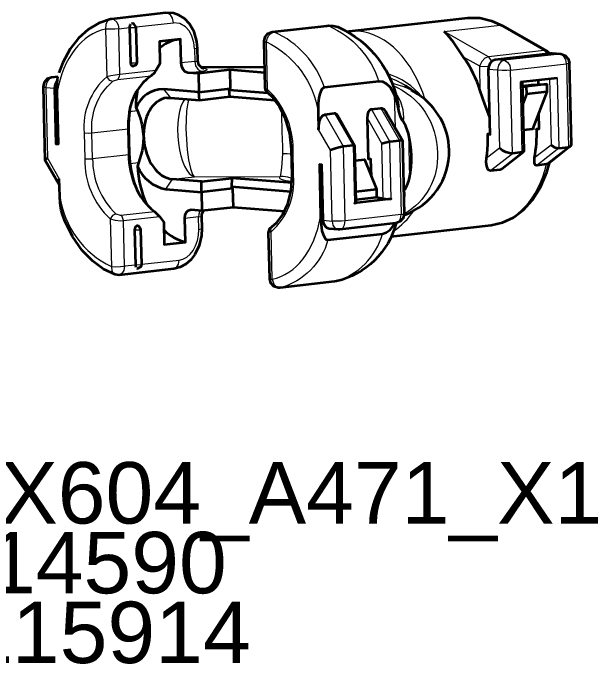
# Model space of a CAD drawing. Header units: millimetres. Extents: x 0 to 174, y 0 to 33.
# Drawn here: x 58.857 to 60.094, y 14.448 to 15.826 of the extents above; entities that cross this region are included whole.
import ezdxf

# ---------------------------------------------------------------- set-up
doc = ezdxf.new("R2010")
doc.units = ezdxf.units.MM
doc.layers.add('CAPTION_LLM_TEXT', color=7, linetype='Continuous')
doc.layers.add('PDF_Geomertry', color=7, linetype='Continuous', true_color=0x405f80)
doc.styles.get("Standard").update_dxf_attribs({"font": 'arial.ttf'})

# ---------------------------------------------------------------- blocks, each defined once
blk = doc.blocks.new('SYM_BLL15914_008')
at = {"layer": 'PDF_Geomertry', "color": 7, "lineweight": 35}
for points in [[(-0.2123, 0.1633), (-0.2156, 0.1649), (-0.2224, 0.1717), (-0.2249, 0.1808), (-0.2256, 0.2072), (-0.2269, 0.2215), (-0.2328, 0.2421), (-0.2423, 0.2586), (-0.2531, 0.2699), (-0.2649, 0.2772), (-0.2762, 0.281), (-0.2922, 0.2817), (-0.4076, 0.2688), (-0.4092, 0.2685), (-0.434, 0.2604), (-0.4569, 0.2469), (-0.4772, 0.2286), (-0.4947, 0.2061), (-0.5102, 0.1769), (-0.5184, 0.1554)], [(0.0923, 0.2425), (0.0951, 0.2429), (0.346, 0.2711), (0.3713, 0.2711), (0.3963, 0.2654), (0.4202, 0.2546), (0.5137, 0.201), (0.5192, 0.1961)], [(-0.3672, 0.2576), (-0.3683, 0.2556), (-0.369, 0.2507), (-0.3672, 0.1763), (-0.3666, 0.1733), (-0.3653, 0.1708), (-0.3638, 0.1696), (-0.362, 0.169), (-0.3545, 0.1729), (-0.3534, 0.1771), (-0.3552, 0.2515), (-0.3598, 0.2585), (-0.3624, 0.2592), (-0.3648, 0.259)], [(0.0709, 0.2519), (0.0712, 0.2519)], [(-0.2234, 0.1536), (-0.2462, 0.1554), (-0.2515, 0.1574), (-0.2559, 0.1619), (-0.2588, 0.1685), (-0.2601, 0.1761), (-0.2613, 0.2263), (-0.306, 0.2213), (-0.3049, 0.1738), (-0.3135, 0.1599), (-0.3167, 0.1554), (-0.3235, 0.1489)], [(-0.2652, 0.2258), (-0.2748, 0.2239), (-0.2841, 0.2207), (-0.293, 0.2164), (-0.3012, 0.211), (-0.3056, 0.2075)], [(0.388, 0.0251), (0.3933, 0.0247), (0.3901, 0.1619), (0.3909, 0.1694), (0.394, 0.1763), (0.3985, 0.181), (0.404, 0.1831), (0.5223, 0.1964), (0.5242, 0.1964), (0.543, 0.195), (0.5434, 0.1949)], [(0.543, 0.195), (0.552, 0.1919), (0.5585, 0.185), (0.5612, 0.1758), (0.561, 0.1756)], [(-0.2188, 0.1672), (-0.0837, 0.1676)], [(0.522, 0.0021), (0.5302, -0.0028), (0.5388, -0.0043), (0.5591, -0.0021), (0.5635, -0.0004), (0.5652, 0.0031), (0.5612, 0.1758)], [(-0.0834, 0.1553), (-0.1571, 0.1611), (-0.1562, 0.1219), (-0.1583, 0.1189), (-0.0769, 0.1125)], [(-0.5205, 0.1469), (-0.5342, 0.1454), (-0.5431, 0.1421), (-0.5495, 0.1349), (-0.5517, 0.1256), (-0.5517, 0.1253), (-0.548, -0.029)], [(-0.5215, 0.14), (-0.5267, 0.1303), (-0.5277, 0.1226), (-0.5249, 0.0051), (-0.5195, 0.0058)], [(-0.5249, 0.0051), (-0.5195, 0.0047), (-0.5222, 0.115), (-0.522, 0.1326), (-0.5205, 0.1465)], [(0.4574, 0.136), (0.5353, 0.1447)], [(0.4947, 0.1401), (0.4949, 0.1304)], [(0.2097, 0.0518), (0.2081, 0.0538), (0.2037, 0.0625), (0.201, 0.0719), (0.1965, 0.0929), (0.1905, 0.11), (0.1824, 0.1238), (0.1742, 0.1319), (0.166, 0.136), (0.1581, 0.1367), (0.0427, 0.1238), (0.0409, 0.1232), (0.037, 0.1197), (0.033, 0.1107), (0.031, 0.1021), (0.0298, 0.0901), (0.0295, 0.0713), (0.0304, 0.0351), (0.0308, 0.0439), (0.0326, 0.0529), (0.0356, 0.0601), (0.0395, 0.0651), (0.0441, 0.0672), (0.0642, 0.0694), (0.0654, 0.0694), (0.0676, 0.0685), (0.0705, 0.0647), (0.0709, 0.064)], [(0.2406, 0.1097), (0.2134, 0.1281)], [(0.4612, 0.1365), (0.4646, -0.01), (0.4637, -0.0121), (0.461, -0.0131), (0.4408, -0.0154), (0.4341, -0.015), (0.4267, -0.0129), (0.4192, -0.0093), (0.4127, -0.0046)], [(0.4615, 0.1275), (0.4809, 0.1297), (0.513, 0.1313), (0.5133, 0.1147), (0.4831, 0.0358), (0.4637, 0.0338)], [(0.4615, 0.126), (0.4696, 0.1264), (0.4701, 0.1099), (0.4623, 0.0897)], [(0.513, 0.1313), (0.4696, 0.1264)], [(-0.221, 0.0975), (-0.2226, 0.1144), (-0.1562, 0.1219)], [(-0.157, 0.1047), (-0.1583, 0.1189)], [(0.5133, 0.1147), (0.4701, 0.1099)], [(-0.2902, 0.1022), (-0.2826, 0.1024), (-0.221, 0.0975), (-0.157, 0.1047), (-0.0617, 0.0972)], [(0.1422, -0.065), (0.1413, -0.0278), (0.1359, -0.0274), (0.134, 0.0589), (0.1344, 0.066), (0.1362, 0.0722), (0.1388, 0.0764), (0.1409, 0.0779), (0.1422, 0.0782), (0.1623, 0.0804), (0.1642, 0.0804), (0.1678, 0.0788), (0.1727, 0.0726), (0.1734, 0.0714)], [(0.1723, 0.0735), (0.2076, 0.0117)], [(0.0702, 0.0653), (0.107, 0.0008)], [(0.4917, 0.0368), (0.4971, 0.0375)], [(0.3933, 0.0258), (0.388, 0.0251), (0.388, 0.0228), (0.388, 0.0129), (0.3877, 0.0031), (0.3871, -0.0067), (0.3862, -0.0165), (0.3849, -0.0262), (0.3844, -0.0336), (0.3852, -0.0425), (0.3866, -0.0467), (0.3885, -0.0497), (0.3941, -0.0518), (0.4142, -0.0496), (0.418, -0.0478)], [(0.1645, 0.0053), (0.1716, 0.0078), (0.1812, 0.0099), (0.2013, 0.0121), (0.2059, 0.0124), (0.2071, 0.0119), (0.2076, 0.0118), (0.2076, 0.0117), (0.2077, 0.0114), (0.2115, -0.1431), (0.2115, -0.1433), (0.2092, -0.1526), (0.2028, -0.1597), (0.194, -0.1631), (0.0756, -0.1764), (0.0719, -0.1764), (0.0531, -0.175), (0.0487, -0.1736), (0.0448, -0.1703), (0.0416, -0.1643), (0.0403, -0.1569), (0.0374, -0.0394), (0.0321, -0.039), (0.0348, -0.1493), (0.0358, -0.1667), (0.0377, -0.1796), (0.0399, -0.1871), (0.0444, -0.1956), (0.0466, -0.1975), (0.0484, -0.1983), (0.0503, -0.1985), (0.1658, -0.1854), (0.1737, -0.1831), (0.1816, -0.1772), (0.1894, -0.1671), (0.1916, -0.1633)], [(0.1533, -0.1082), (0.1674, -0.1111), (0.1771, -0.1121), (0.1841, -0.1118), (0.1062, -0.1206), (0.109, -0.12), (0.1095, -0.1197), (0.1098, -0.1196), (0.1099, -0.1194), (0.1099, -0.1193), (0.1072, 0.0007), (0.107, 0.0008), (0.1069, 0.001), (0.1065, 0.0011), (0.1033, 0.0011), (0.0831, -0.0011), (0.0734, -0.0029), (0.064, -0.0056), (0.0555, -0.0089)], [(0.418, -0.0479), (0.4637, -0.0121)], [(-0.5174, -0.0826), (-0.548, -0.0293), (-0.548, -0.029), (-0.548, -0.0289), (-0.5478, -0.0285), (-0.5474, -0.0281), (-0.5462, -0.0271), (-0.5429, -0.0254)], [(0.1078, -0.0304), (0.1273, -0.0283), (0.1528, -0.0912), (0.1533, -0.1086), (0.1101, -0.1135), (0.1096, -0.0961), (0.1094, -0.0957)], [(0.1835, -0.191), (0.3953, -0.1671), (0.4191, -0.1618), (0.4426, -0.1507), (0.4638, -0.1346), (0.483, -0.1135), (0.4995, -0.0871), (0.513, -0.0553), (0.5187, -0.0354)], [(-0.0256, -0.0778), (-0.1528, -0.0676)], [(-0.2758, -0.2597), (-0.3912, -0.2728), (-0.3999, -0.2718), (-0.4244, -0.2601), (-0.447, -0.2436), (-0.4695, -0.2206), (-0.4897, -0.1915), (-0.5067, -0.1569), (-0.512, -0.1429), (-0.514, -0.1358), (-0.5162, -0.1204), (-0.5169, -0.1056), (-0.5177, -0.0693)], [(-0.2169, -0.0749), (-0.2785, -0.07)], [(-0.1512, -0.0897), (-0.2174, -0.0971), (-0.2166, -0.1362), (-0.1502, -0.1289)], [(-0.0277, -0.0964), (-0.1534, -0.0864), (-0.1512, -0.0897), (-0.1502, -0.1289), (-0.0409, -0.1375)], [(0.1096, -0.0961), (0.1528, -0.0912)], [(-0.213, -0.136), (-0.2169, -0.1446), (-0.217, -0.1482), (-0.2165, -0.1746), (-0.2172, -0.189), (-0.2219, -0.2103), (-0.231, -0.2294), (-0.2395, -0.2407), (-0.2501, -0.2497), (-0.2623, -0.2564), (-0.2758, -0.2597), (-0.276, -0.2599)], [(-0.3166, -0.1383), (-0.3127, -0.1417), (-0.3062, -0.1489), (-0.2969, -0.1608), (-0.2958, -0.2083), (-0.251, -0.2032)], [(-0.3538, -0.2585), (-0.3517, -0.2589), (-0.3444, -0.255), (-0.3433, -0.2508), (-0.3451, -0.1764), (-0.3497, -0.1694), (-0.3523, -0.1687), (-0.3531, -0.1687), (-0.3545, -0.1692), (-0.3572, -0.1715), (-0.3587, -0.1772), (-0.3569, -0.2517), (-0.356, -0.2558)], [(-0.0729, -0.2808), (-0.0729, -0.2807)]]:
    blk.add_lwpolyline(points, dxfattribs=at)
at = {"layer": 'PDF_Geomertry', "color": 7, "lineweight": 13}
for points in [[(-0.2256, 0.2072), (-0.2267, 0.2065), (-0.2319, 0.2057), (-0.2334, 0.2194), (-0.2372, 0.2324), (-0.2427, 0.2432), (-0.2506, 0.2522), (-0.2628, 0.2596), (-0.2766, 0.2611), (-0.2784, 0.2704), (-0.2828, 0.2778), (-0.2891, 0.2815), (-0.2922, 0.2817)], [(-0.4092, 0.2685), (-0.4155, 0.2649), (-0.4192, 0.2575), (-0.4199, 0.2483), (-0.4198, 0.2475)], [(0.5138, 0.1954), (0.5077, 0.2021), (0.3895, 0.1888), (0.296, 0.2424), (0.4144, 0.2557), (0.4056, 0.2603), (0.3966, 0.2642), (0.3873, 0.2674), (0.3777, 0.2696), (0.368, 0.2711), (0.3655, 0.2714)], [(0.3653, 0.2714), (0.3556, 0.2717), (0.346, 0.2711)], [(-0.3135, 0.1599), (-0.3897, 0.1513), (-0.392, 0.2481), (-0.369, 0.2507), (-0.3572, 0.251), (-0.3556, 0.2513), (-0.3554, 0.2514), (-0.3552, 0.2514), (-0.3552, 0.2515)], [(-0.3554, 0.2522), (-0.2766, 0.2611)], [(0.4202, 0.2546), (0.4144, 0.2557), (0.5077, 0.2021), (0.5137, 0.201)], [(-0.0849, 0.2217), (-0.0826, 0.2208), (-0.0797, 0.2206), (-0.0781, 0.2269), (-0.0751, 0.2331), (-0.071, 0.2375), (-0.0659, 0.2406), (-0.0633, 0.2413), (-0.0674, 0.2418)], [(0.1145, 0.2432), (0.1047, 0.2435), (0.0951, 0.2429)], [(-0.2319, 0.2057), (-0.2312, 0.1793), (-0.2601, 0.1761)], [(0.5223, 0.1964), (0.541, 0.1949), (0.4227, 0.1817), (0.4241, 0.1814), (0.4302, 0.1776), (0.4348, 0.1703), (0.4366, 0.161), (0.4284, 0.1603), (0.4185, 0.1601), (0.4088, 0.1604), (0.4127, -0.0046), (0.3849, -0.0262)], [(0.561, 0.1756), (0.5609, 0.1754), (0.5602, 0.1751), (0.5548, 0.1743), (0.553, 0.1836), (0.5485, 0.191), (0.5423, 0.1947), (0.541, 0.1949), (0.543, 0.195)], [(-0.2313, 0.1793), (-0.226, 0.1801), (-0.2249, 0.1808)], [(-0.2312, 0.1793), (-0.2295, 0.17), (-0.2249, 0.1626), (-0.2187, 0.1589), (-0.2174, 0.1586)], [(0.3724, 0.1168), (0.3712, 0.169), (0.337, 0.1885)], [(0.3967, 0.1797), (0.3913, 0.1875), (0.3895, 0.1888), (0.3823, 0.1858), (0.3758, 0.1793), (0.3716, 0.1708), (0.3712, 0.1689), (0.3809, 0.1686), (0.3908, 0.1689), (0.3908, 0.1689)], [(0.404, 0.1831), (0.4227, 0.1817), (0.416, 0.1785), (0.4109, 0.1715), (0.4088, 0.1624), (0.4088, 0.1604), (0.3901, 0.1619)], [(-0.3672, 0.1763), (-0.3554, 0.1765), (-0.3538, 0.1768), (-0.3535, 0.1769), (-0.3535, 0.1771), (-0.3534, 0.1771)], [(-0.218, 0.1665), (-0.0837, 0.1669)], [(0.3941, -0.0518), (0.4408, -0.0154), (0.4366, 0.161), (0.5548, 0.1743), (0.5591, -0.0021), (0.5123, -0.0385)], [(-0.2462, 0.1554), (-0.2174, 0.1586), (-0.2112, 0.1596), (-0.2069, 0.1604), (-0.2049, 0.1614), (-0.2053, 0.1624), (-0.2083, 0.1632), (-0.2133, 0.1639), (-0.2153, 0.164), (-0.2173, 0.164)], [(-0.5342, 0.1454), (-0.5326, 0.1454), (-0.5392, 0.1424), (-0.5442, 0.1354), (-0.5465, 0.1261), (-0.5465, 0.1242), (-0.5277, 0.1226)], [(-0.5209, 0.1444), (-0.5326, 0.1454), (-0.5205, 0.1468)], [(-0.3941, 0.141), (-0.3901, 0.1472), (-0.3897, 0.1513), (-0.3994, 0.15), (-0.4091, 0.1485), (-0.4174, 0.1469), (-0.412, 0.1396), (-0.4047, 0.1372)], [(0.2134, 0.1281), (0.2049, 0.1332), (0.1963, 0.1378), (0.1873, 0.1418), (0.1798, 0.1446)], [(0.5187, 0.1429), (0.522, 0.0021), (0.487, -0.0251)], [(0.5353, 0.1447), (0.5388, -0.0043), (0.4921, -0.0408)], [(-0.5516, 0.1251), (-0.5485, 0.1244), (-0.5465, 0.1242), (-0.5429, -0.0254), (-0.5177, -0.0693)], [(0.2265, 0.1182), (0.2176, 0.1224), (0.2085, 0.1261), (0.1991, 0.1292), (0.1897, 0.1317), (0.1848, 0.1326)], [(0.4142, -0.0496), (0.461, -0.0131), (0.4574, 0.136)], [(-0.2976, 0.1204), (-0.2826, 0.1024)], [(-0.0826, 0.1236), (-0.0823, 0.1229), (-0.0812, 0.1219), (-0.0773, 0.12), (-0.0772, 0.1131), (-0.0762, 0.1119)], [(0.191, 0.1151), (0.1983, 0.1053), (0.2035, 0.0943), (0.2083, 0.0776), (0.2098, 0.0603), (0.2095, 0.0518)], [(-0.2441, 0.0993), (-0.2462, 0.0913), (-0.2485, 0.0749), (-0.2499, 0.0365), (-0.2474, -0.0079), (-0.2445, -0.029), (-0.2406, -0.0471), (-0.2377, -0.0561), (-0.2358, -0.0603), (-0.2334, -0.0636), (-0.2319, -0.0647), (-0.0506, -0.0642), (-0.0501, -0.0633), (-0.0492, -0.0608), (-0.0469, -0.045), (-0.0453, -0.0164)], [(0.1905, 0.11), (0.1923, 0.0386)], [(-0.3527, 0.0747), (-0.3694, 0.0728)], [(-0.0476, 0.0749), (-0.0477, 0.0758)], [(-0.0263, -0.0167), (-0.0362, -0.0162), (-0.0453, -0.0164), (-0.0453, -0.001), (-0.0463, 0.03), (-0.0472, 0.0671), (-0.0476, 0.0749), (-0.047, 0.0749)], [(0.1623, 0.0804), (0.2013, 0.0121), (0.2051, -0.1446), (0.0869, -0.1579), (0.0831, -0.0011), (0.0441, 0.0672)], [(0.0642, 0.0694), (0.1033, 0.0011), (0.1062, -0.1206)], [(0.1841, -0.1118), (0.1812, 0.0099), (0.1422, 0.0782)], [(0.201, 0.0719), (0.1996, 0.0817), (0.1995, 0.0821)], [(0.1674, -0.1111), (0.1645, 0.0053), (0.134, 0.0589)], [(-0.3698, -0.0154), (-0.3709, -0.0181), (-0.4473, -0.0267), (-0.4487, 0.0282), (-0.3721, 0.0368), (-0.3712, 0.0394)], [(0.0403, -0.1569), (0.0591, -0.1585), (0.0555, -0.0089), (0.0304, 0.0351)], [(0.4831, 0.0358), (0.4917, 0.0368)], [(0.2203, 0.0268), (0.2226, -0.0672)], [(-0.0266, -0.0065), (-0.0234, -0.0072)], [(-0.3501, -0.0356), (-0.3681, -0.0376)], [(-0.2924, -0.0912), (-0.2785, -0.07), (-0.2319, -0.0647)], [(-0.0252, -0.0682), (-0.0348, -0.0657), (-0.0445, -0.0643), (-0.0506, -0.0642)], [(-0.0252, -0.0614), (-0.0222, -0.0621)], [(0.2109, -0.1215), (0.213, -0.1118), (0.2137, -0.1021), (0.2131, -0.0922), (0.213, -0.0917)], [(-0.2196, -0.1361), (-0.2229, -0.1439), (-0.2234, -0.1497), (-0.2181, -0.1489), (-0.217, -0.1482)], [(-0.398, -0.1432), (-0.4052, -0.1468), (-0.4102, -0.1542), (-0.3998, -0.1568), (-0.3878, -0.1578), (-0.3823, -0.1575), (-0.3848, -0.1489), (-0.3873, -0.1464)], [(-0.3433, -0.2508), (-0.3433, -0.2508), (-0.3433, -0.251), (-0.3435, -0.251), (-0.3452, -0.2514), (-0.3569, -0.2517), (-0.3799, -0.2543), (-0.3823, -0.1575), (-0.3062, -0.1489)], [(-0.3433, -0.2501), (-0.2645, -0.2412), (-0.2562, -0.2392), (-0.2483, -0.2349), (-0.2409, -0.2286), (-0.2345, -0.2206), (-0.2294, -0.2108), (-0.2256, -0.2), (-0.2233, -0.1882), (-0.2227, -0.1761), (-0.2234, -0.1497), (-0.2522, -0.1531)], [(0.194, -0.1631), (0.1999, -0.1601), (0.204, -0.1532), (0.2051, -0.1446), (0.2105, -0.1436), (0.2112, -0.1433), (0.2113, -0.1432)], [(0.0756, -0.1764), (0.0816, -0.1733), (0.0856, -0.1665), (0.0869, -0.1579), (0.0787, -0.1585), (0.0688, -0.1587), (0.0591, -0.1585), (0.0609, -0.1675), (0.0658, -0.174), (0.0715, -0.1764)], [(-0.3587, -0.1772), (-0.3469, -0.1769), (-0.3453, -0.1767), (-0.3451, -0.1765), (-0.3451, -0.1764), (-0.3451, -0.1764)], [(-0.2227, -0.1761), (-0.2176, -0.1753), (-0.2165, -0.1746)], [(-0.0683, -0.1706), (-0.0709, -0.1769), (-0.0701, -0.1812), (-0.0749, -0.1825), (-0.0752, -0.1826), (-0.0752, -0.1826)], [(-0.2758, -0.2597), (-0.2698, -0.2568), (-0.2658, -0.2499), (-0.2645, -0.2412)], [(-0.0677, -0.2818), (-0.0638, -0.2918), (-0.0599, -0.2964), (-0.0555, -0.2989), (-0.0502, -0.2996), (-0.051, -0.2997)]]:
    blk.add_lwpolyline(points, dxfattribs=at)
for points in [[(-0.4077, 0.2688), (-0.4022, 0.2678), (-0.396, 0.2621), (-0.3931, 0.2556), (-0.392, 0.2481), (-0.4001, 0.2475), (-0.4099, 0.2472), (-0.4198, 0.2475), (-0.4174, 0.1469, 0.238822), (-0.4653, 0.0278), (-0.464, -0.0271, 0.20908), (-0.4102, -0.1542), (-0.4077, -0.2549), (-0.398, -0.2551), (-0.3881, -0.2549), (-0.3799, -0.2543), (-0.3812, -0.2629), (-0.3852, -0.2697), (-0.3912, -0.2728)], [(0.0427, 0.1238, 0.213754), (-0.0633, 0.2413), (0.0521, 0.2542), (0.048, 0.2547)], [(0.0709, 0.2521), (0.0615, 0.2542), (0.0521, 0.2542, -0.213781), (0.1581, 0.1367)], [(-0.0729, -0.2808), (-0.0695, -0.2815), (-0.0677, -0.2818), (-0.0701, -0.1812, 0.238813), (-0.0222, -0.0621), (-0.0234, -0.0072, 0.207521), (-0.0773, 0.12), (-0.0797, 0.2206, -0.248114), (0.0295, 0.0713)], [(-0.4653, 0.0278), (-0.4555, 0.0276), (-0.4487, 0.0282, -0.240534), (-0.4048, 0.1372), (-0.4034, 0.1381), (-0.3941, 0.141), (-0.3235, 0.1489)], [(0.1862, 0.129, -0.307156), (0.2816, -0.0146, -0.28606), (0.2113, -0.1437)], [(-0.464, -0.0271), (-0.4541, -0.0272), (-0.4473, -0.0267, 0.206401), (-0.398, -0.1432), (-0.3892, -0.1464), (-0.3873, -0.1464), (-0.3166, -0.1385)], [(-0.5169, -0.1056, 0.248342), (-0.4077, -0.2549), (-0.407, -0.2636), (-0.403, -0.2699), (-0.401, -0.2712)], [(0.0687, -0.2861), (0.0651, -0.2867, 0.260963), (0.1658, -0.1854)], [(0.0503, -0.1985, -0.261366), (-0.0502, -0.2996), (0.0651, -0.2867), (0.0644, -0.2867)]]:
    blk.add_lwpolyline(points, format="xyb", dxfattribs=at)
at = {"layer": 'PDF_Geomertry', "color": 7, "lineweight": 35}
for points in [[(0.1947, -0.1629, -0.274563), (0.0687, -0.2861), (0.0644, -0.2867), (-0.051, -0.2997), (-0.0548, -0.2997), (-0.0638, -0.2968), (-0.0704, -0.2899), (-0.0729, -0.2806), (-0.0752, -0.1826), (-0.0726, -0.1746), (-0.0681, -0.1706), (-0.0577, -0.1615), (-0.0449, -0.1447), (-0.0344, -0.1222), (-0.0273, -0.0937), (-0.0252, -0.0614), (-0.0266, -0.0065), (-0.0302, 0.0264), (-0.0392, 0.0576), (-0.0522, 0.0836), (-0.0671, 0.1033), (-0.0762, 0.1118), (-0.0815, 0.1186), (-0.0826, 0.1238), (-0.0849, 0.2217), (-0.0849, 0.2219), (-0.0827, 0.2313), (-0.0765, 0.2383), (-0.0674, 0.2418), (0.048, 0.2547), (0.0516, 0.255), (0.0615, 0.2544), (0.0709, 0.2521, -0.260188), (0.1995, 0.0821)], [(0.3924, 0.0603), (0.3823, 0.0889), (0.3724, 0.1168, 0.07515), (0.337, 0.1885), (0.3155, 0.2197), (0.303, 0.2354), (0.296, 0.2424)], [(-0.1571, 0.1611), (-0.2234, 0.1536), (-0.2226, 0.1144), (-0.2976, 0.1204, 0.317326), (-0.3554, 0.0807), (-0.3552, 0.0814), (-0.3551, 0.0913), (-0.3544, 0.1011), (-0.3531, 0.1108), (-0.3516, 0.1206)], [(-0.3234, 0.1489, 0.213169), (-0.3697, 0.0718), (-0.371, 0.0621), (-0.3719, 0.0524), (-0.3723, 0.0425), (-0.3721, 0.0368), (-0.3709, -0.0181, 0.091847), (-0.3569, -0.0847, 0.134897), (-0.3166, -0.1385)], [(0.2113, -0.1458, 0.322872), (0.3067, -0.0083, 0.245455), (0.2406, 0.1097), (0.2323, 0.115), (0.2265, 0.1182)], [(-0.3688, 0.0758), (-0.3701, 0.066), (-0.3709, 0.0563), (-0.3712, 0.0464), (-0.3712, 0.0394), (-0.3698, -0.0154, 0.088836), (-0.3552, -0.0883)], [(-0.3554, 0.0807), (-0.3527, 0.0747), (-0.347, 0.0601), (-0.343, 0.0468), (-0.3395, 0.0208), (-0.3401, 0.0057), (-0.3426, -0.0099), (-0.3501, -0.0356), (-0.3523, -0.0422, 0.257978), (-0.2924, -0.0912), (-0.2174, -0.0971), (-0.2169, -0.0749), (-0.1528, -0.0676), (-0.1534, -0.0864)], [(0.5635, -0.0004), (0.517, -0.0368), (0.5123, -0.0385), (0.4921, -0.0408), (0.4895, -0.0401), (0.4878, -0.0381), (0.4867, -0.0344), (0.487, -0.0251, 0.053555), (0.4917, 0.0368), (0.4971, 0.0364), (0.4963, 0.0704)], [(0.2103, -0.0962), (0.213, -0.0917), (0.2176, -0.0829), (0.221, -0.0737), (0.2226, -0.0672, 0.112487), (0.2203, 0.0268), (0.2151, 0.0421), (0.2095, 0.0518)], [(-0.2965, -0.1774, 0.13167), (-0.251, -0.2032), (-0.2522, -0.1531), (-0.2513, -0.1456), (-0.2487, -0.1394), (-0.2452, -0.1361), (-0.241, -0.1346), (-0.2392, -0.1344), (-0.2166, -0.1362)]]:
    blk.add_lwpolyline(points, format="xyb", dxfattribs=at)
at = {"layer": 'PDF_Geomertry', "color": 7, "lineweight": 13}
for centre, radius, start, end in [((0.1316, 0.0086), 0.1514, 38.6812, 73.1543), ((0.1105, -0.0586), 0.1441, 302.8007, 327.1971)]:
    blk.add_arc(centre, radius, start, end, dxfattribs=at)
at = {"layer": 'PDF_Geomertry', "color": 7, "lineweight": 35}
blk.add_arc((-0.1265, -0.0323), 0.226, 182.5069, 203.5515, dxfattribs=at)
at = {"layer": 'PDF_Geomertry', "color": 7, "lineweight": 13}
for centre, major_axis, ratio, start_param, end_param in [((-0.3888, 0.0487), (-0.0236, 0.2), 0.676724, 0.05456, 1.15425), ((0.1173, 0.017), (-0.0206, 0.2261), 0.671437, 5.017808, 6.166718), ((-0.2341, 0.0215), (-0.0058, 0.0865), 0.379718, 0.40795, 3.031656), ((0.3768, 0.0383), (-0.0146, 0.2058), 0.691868, 3.168923, 4.28122), ((0.0098, -0.0679), (-0.0623, 0.0015), 0.151596, 6.040258, 7.255583), ((-0.1014, -0.077), (-0.0278, 0.2058), 0.669185, 3.184574, 4.264563)]:
    blk.add_ellipse(centre, major_axis=major_axis, ratio=ratio, start_param=start_param, end_param=end_param, dxfattribs=at)
at = {"layer": 'PDF_Geomertry', "color": 7, "lineweight": 35}
blk.add_ellipse((-0.2806, 0.0162), major_axis=(-0.0098, 0.086), ratio=0.675136, start_param=6.279834, end_param=9.293302, dxfattribs=at)

msp = doc.modelspace()

# ---------------------------------------------------------------- block references
msp.add_blockref('SYM_BLL15914_008', (59.473, 15.5442))

# ---------------------------------------------------------------- texts
at = {"layer": 'CAPTION_LLM_TEXT', "char_height": 0.13, "attachment_point": 1}
for s, insert, width in [('부기명 : 13514590_X604X604_A471_X1', (56.8571, 14.8756), 3.522915), ('CONNECTOR NO : 13514590', (56.8571, 14.7279), 2.538751), ('REAR COVER NO : BLL15914', (56.8571, 14.5803), 2.499308)]:
    msp.add_mtext(s, dxfattribs=dict(at, insert=insert, width=width))

doc.saveas('drawing.dxf')
